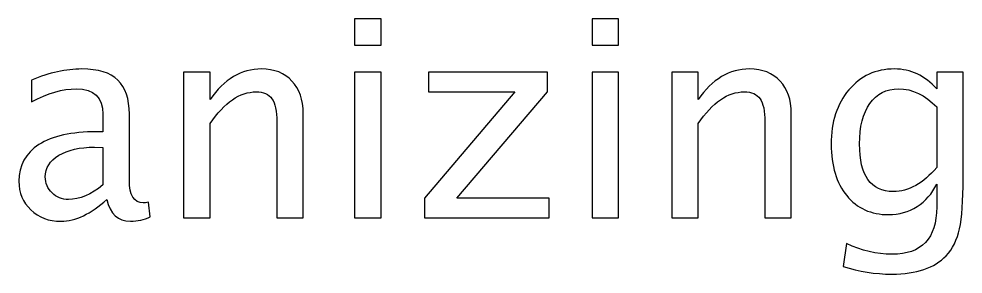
# Model space of a CAD drawing. Header units: centimetres. Extents: x -57 to 52, y -52 to 59.
# Drawn here: x -3.29 to 14.85, y 54.09 to 59 of the extents above; entities that cross this region are included whole.
import ezdxf

# ---------------------------------------------------------------- set-up
doc = ezdxf.new("R2010")
doc.units = ezdxf.units.CM
doc.header["$MEASUREMENT"] = 0
doc.layers.add('Layer 1', color=7, linetype='Continuous')

msp = doc.modelspace()

# ---------------------------------------------------------------- linework, layer by layer
at = {"layer": 'Layer 1'}
for points, knots in [([(3.16181, 58.48832), (3.16181, 58.48832), (3.16181, 58.99632), (3.16181, 58.99632), (3.16181, 58.99632), (3.16181, 58.99632), (3.66981, 58.99632), (3.66981, 58.99632), (3.66981, 58.99632), (3.66981, 58.99632), (3.66981, 58.48832), (3.66981, 58.48832), (3.66981, 58.48832), (3.66981, 58.48832), (3.16181, 58.48832), (3.16181, 58.48832)], [0, 0, 0, 0, 0.2, 0.2, 0.2, 0.2, 0.4, 0.4, 0.4, 0.4, 0.6, 0.6, 0.6, 0.6, 1, 1, 1, 1]), ([(7.72411, 58.48832), (7.72411, 58.48832), (7.72411, 58.99632), (7.72411, 58.99632), (7.72411, 58.99632), (7.72411, 58.99632), (8.23211, 58.99632), (8.23211, 58.99632), (8.23211, 58.99632), (8.23211, 58.99632), (8.23211, 58.48832), (8.23211, 58.48832), (8.23211, 58.48832), (8.23211, 58.48832), (7.72411, 58.48832), (7.72411, 58.48832)], [0, 0, 0, 0, 0.2, 0.2, 0.2, 0.2, 0.4, 0.4, 0.4, 0.4, 0.6, 0.6, 0.6, 0.6, 1, 1, 1, 1]), ([(-1.59892, 55.52763), (-1.90407, 55.24717), (-2.19776, 55.10694), (-2.47998, 55.10694), (-2.47998, 55.10694), (-2.71194, 55.10694), (-2.90508, 55.17926), (-3.05766, 55.32478), (-3.05766, 55.32478), (-3.21112, 55.4703), (-3.28785, 55.65375), (-3.28785, 55.87511), (-3.28785, 55.87511), (-3.28785, 56.18115), (-3.15908, 56.41663), (-2.90155, 56.58067), (-2.90155, 56.58067), (-2.64403, 56.74471), (-2.27449, 56.82673), (-1.79295, 56.82673), (-1.79295, 56.82673), (-1.79295, 56.82673), (-1.67389, 56.82673), (-1.67389, 56.82673), (-1.67389, 56.82673), (-1.67389, 56.82673), (-1.67389, 57.16452), (-1.67389, 57.16452), (-1.67389, 57.16452), (-1.67389, 57.48996), (-1.84322, 57.65223), (-2.18277, 57.65223), (-2.18277, 57.65223), (-2.44559, 57.65223), (-2.7331, 57.56933), (-3.04443, 57.40352), (-3.04443, 57.40352), (-3.04443, 57.40352), (-3.04443, 57.82157), (-3.04443, 57.82157), (-3.04443, 57.82157), (-2.70224, 57.96268), (-2.37944, 58.03323), (-2.07694, 58.03323), (-2.07694, 58.03323), (-1.76561, 58.03323), (-1.53542, 57.96268), (-1.38814, 57.82068), (-1.38814, 57.82068), (-1.23997, 57.67869), (-1.16589, 57.45997), (-1.16589, 57.16452), (-1.16589, 57.16452), (-1.16589, 57.16452), (-1.16589, 55.89716), (-1.16589, 55.89716), (-1.16589, 55.89716), (-1.16589, 55.607), (-1.07681, 55.46148), (-0.89778, 55.46148), (-0.89778, 55.46148), (-0.87573, 55.46148), (-0.8431, 55.46501), (-0.79988, 55.47207), (-0.79988, 55.47207), (-0.79988, 55.47207), (-0.76372, 55.18984), (-0.76372, 55.18984), (-0.76372, 55.18984), (-0.87925, 55.13428), (-1.00625, 55.10694), (-1.1456, 55.10694), (-1.1456, 55.10694), (-1.38285, 55.10694), (-1.53366, 55.24717), (-1.59892, 55.52763)], [0, 0, 0, 0, 0.05, 0.05, 0.05, 0.05, 0.1, 0.1, 0.1, 0.1, 0.15, 0.15, 0.15, 0.15, 0.2, 0.2, 0.2, 0.2, 0.25, 0.25, 0.25, 0.25, 0.3, 0.3, 0.3, 0.3, 0.35, 0.35, 0.35, 0.35, 0.4, 0.4, 0.4, 0.4, 0.45, 0.45, 0.45, 0.45, 0.5, 0.5, 0.5, 0.5, 0.55, 0.55, 0.55, 0.55, 0.6, 0.6, 0.6, 0.6, 0.65, 0.65, 0.65, 0.65, 0.7, 0.7, 0.7, 0.7, 0.75, 0.75, 0.75, 0.75, 0.8, 0.8, 0.8, 0.8, 0.85, 0.85, 0.85, 0.85, 0.9, 0.9, 0.9, 0.9, 1, 1, 1, 1]), ([(-0.12255, 55.17044), (-0.12255, 55.17044), (-0.12255, 57.97503), (-0.12255, 57.97503), (-0.12255, 57.97503), (-0.12255, 57.97503), (0.38545, 57.97503), (0.38545, 57.97503), (0.38545, 57.97503), (0.38545, 57.97503), (0.38545, 57.44498), (0.38545, 57.44498), (0.38545, 57.44498), (0.65444, 57.83744), (0.98429, 58.03323), (1.37411, 58.03323), (1.37411, 58.03323), (1.61929, 58.03323), (1.8142, 57.9565), (1.95796, 57.80216), (1.95796, 57.80216), (2.10172, 57.64871), (2.17404, 57.44145), (2.17404, 57.18216), (2.17404, 57.18216), (2.17404, 57.18216), (2.17404, 55.17044), (2.17404, 55.17044), (2.17404, 55.17044), (2.17404, 55.17044), (1.66603, 55.17044), (1.66603, 55.17044), (1.66603, 55.17044), (1.66603, 55.17044), (1.66603, 57.01635), (1.66603, 57.01635), (1.66603, 57.01635), (1.66603, 57.22449), (1.63517, 57.37266), (1.57431, 57.46085), (1.57431, 57.46085), (1.51258, 57.54993), (1.41115, 57.59402), (1.26916, 57.59402), (1.26916, 57.59402), (0.95695, 57.59402), (0.66238, 57.3903), (0.38545, 56.98284), (0.38545, 56.98284), (0.38545, 56.98284), (0.38545, 55.17044), (0.38545, 55.17044), (0.38545, 55.17044), (0.38545, 55.17044), (-0.12255, 55.17044), (-0.12255, 55.17044)], [0, 0, 0, 0, 0.06666667, 0.06666667, 0.06666667, 0.06666667, 0.13333333, 0.13333333, 0.13333333, 0.13333333, 0.2, 0.2, 0.2, 0.2, 0.26666667, 0.26666667, 0.26666667, 0.26666667, 0.33333333, 0.33333333, 0.33333333, 0.33333333, 0.4, 0.4, 0.4, 0.4, 0.46666667, 0.46666667, 0.46666667, 0.46666667, 0.53333333, 0.53333333, 0.53333333, 0.53333333, 0.6, 0.6, 0.6, 0.6, 0.66666667, 0.66666667, 0.66666667, 0.66666667, 0.73333333, 0.73333333, 0.73333333, 0.73333333, 0.8, 0.8, 0.8, 0.8, 0.86666667, 0.86666667, 0.86666667, 0.86666667, 1, 1, 1, 1]), ([(3.16181, 55.17044), (3.16181, 55.17044), (3.16181, 57.97503), (3.16181, 57.97503), (3.16181, 57.97503), (3.16181, 57.97503), (3.66981, 57.97503), (3.66981, 57.97503), (3.66981, 57.97503), (3.66981, 57.97503), (3.66981, 55.17044), (3.66981, 55.17044), (3.66981, 55.17044), (3.66981, 55.17044), (3.16181, 55.17044), (3.16181, 55.17044)], [0, 0, 0, 0, 0.2, 0.2, 0.2, 0.2, 0.4, 0.4, 0.4, 0.4, 0.6, 0.6, 0.6, 0.6, 1, 1, 1, 1]), ([(4.5006, 55.17044), (4.5006, 55.17044), (4.5006, 55.55144), (4.5006, 55.55144), (4.5006, 55.55144), (4.5006, 55.55144), (6.24068, 57.59402), (6.24068, 57.59402), (6.24068, 57.59402), (6.24068, 57.59402), (4.58086, 57.59402), (4.58086, 57.59402), (4.58086, 57.59402), (4.58086, 57.59402), (4.58086, 57.97503), (4.58086, 57.97503), (4.58086, 57.97503), (4.58086, 57.97503), (6.86598, 57.97503), (6.86598, 57.97503), (6.86598, 57.97503), (6.86598, 57.97503), (6.86598, 57.59402), (6.86598, 57.59402), (6.86598, 57.59402), (6.86598, 57.59402), (5.1259, 55.55144), (5.1259, 55.55144), (5.1259, 55.55144), (5.1259, 55.55144), (6.89773, 55.55144), (6.89773, 55.55144), (6.89773, 55.55144), (6.89773, 55.55144), (6.89773, 55.17044), (6.89773, 55.17044), (6.89773, 55.17044), (6.89773, 55.17044), (4.5006, 55.17044), (4.5006, 55.17044)], [0, 0, 0, 0, 0.09090909, 0.09090909, 0.09090909, 0.09090909, 0.18181818, 0.18181818, 0.18181818, 0.18181818, 0.27272727, 0.27272727, 0.27272727, 0.27272727, 0.36363636, 0.36363636, 0.36363636, 0.36363636, 0.45454545, 0.45454545, 0.45454545, 0.45454545, 0.54545455, 0.54545455, 0.54545455, 0.54545455, 0.63636364, 0.63636364, 0.63636364, 0.63636364, 0.72727273, 0.72727273, 0.72727273, 0.72727273, 0.81818182, 0.81818182, 0.81818182, 0.81818182, 1, 1, 1, 1]), ([(7.72411, 55.17044), (7.72411, 55.17044), (7.72411, 57.97503), (7.72411, 57.97503), (7.72411, 57.97503), (7.72411, 57.97503), (8.23211, 57.97503), (8.23211, 57.97503), (8.23211, 57.97503), (8.23211, 57.97503), (8.23211, 55.17044), (8.23211, 55.17044), (8.23211, 55.17044), (8.23211, 55.17044), (7.72411, 55.17044), (7.72411, 55.17044)], [0, 0, 0, 0, 0.2, 0.2, 0.2, 0.2, 0.4, 0.4, 0.4, 0.4, 0.6, 0.6, 0.6, 0.6, 1, 1, 1, 1]), ([(9.2534, 55.17044), (9.2534, 55.17044), (9.2534, 57.97503), (9.2534, 57.97503), (9.2534, 57.97503), (9.2534, 57.97503), (9.7614, 57.97503), (9.7614, 57.97503), (9.7614, 57.97503), (9.7614, 57.97503), (9.7614, 57.44498), (9.7614, 57.44498), (9.7614, 57.44498), (10.03039, 57.83744), (10.36024, 58.03323), (10.75006, 58.03323), (10.75006, 58.03323), (10.99524, 58.03323), (11.19015, 57.9565), (11.33391, 57.80216), (11.33391, 57.80216), (11.47767, 57.64871), (11.54999, 57.44145), (11.54999, 57.18216), (11.54999, 57.18216), (11.54999, 57.18216), (11.54999, 55.17044), (11.54999, 55.17044), (11.54999, 55.17044), (11.54999, 55.17044), (11.04198, 55.17044), (11.04198, 55.17044), (11.04198, 55.17044), (11.04198, 55.17044), (11.04198, 57.01635), (11.04198, 57.01635), (11.04198, 57.01635), (11.04198, 57.22449), (11.01112, 57.37266), (10.95026, 57.46085), (10.95026, 57.46085), (10.88853, 57.54993), (10.7871, 57.59402), (10.64511, 57.59402), (10.64511, 57.59402), (10.3329, 57.59402), (10.03833, 57.3903), (9.7614, 56.98284), (9.7614, 56.98284), (9.7614, 56.98284), (9.7614, 55.17044), (9.7614, 55.17044), (9.7614, 55.17044), (9.7614, 55.17044), (9.2534, 55.17044), (9.2534, 55.17044)], [0, 0, 0, 0, 0.06666667, 0.06666667, 0.06666667, 0.06666667, 0.13333333, 0.13333333, 0.13333333, 0.13333333, 0.2, 0.2, 0.2, 0.2, 0.26666667, 0.26666667, 0.26666667, 0.26666667, 0.33333333, 0.33333333, 0.33333333, 0.33333333, 0.4, 0.4, 0.4, 0.4, 0.46666667, 0.46666667, 0.46666667, 0.46666667, 0.53333333, 0.53333333, 0.53333333, 0.53333333, 0.6, 0.6, 0.6, 0.6, 0.66666667, 0.66666667, 0.66666667, 0.66666667, 0.73333333, 0.73333333, 0.73333333, 0.73333333, 0.8, 0.8, 0.8, 0.8, 0.86666667, 0.86666667, 0.86666667, 0.86666667, 1, 1, 1, 1]), ([(12.54834, 54.23911), (12.54834, 54.23911), (12.60832, 54.67831), (12.60832, 54.67831), (12.60832, 54.67831), (12.90289, 54.54073), (13.19481, 54.47194), (13.48321, 54.47194), (13.48321, 54.47194), (14.05559, 54.47194), (14.34222, 54.77533), (14.34222, 55.38122), (14.34222, 55.38122), (14.34222, 55.38122), (14.34222, 55.8222), (14.34222, 55.8222), (14.34222, 55.8222), (14.25403, 55.63611), (14.12879, 55.49235), (13.96563, 55.38916), (13.96563, 55.38916), (13.80247, 55.28597), (13.62079, 55.23394), (13.42059, 55.23394), (13.42059, 55.23394), (13.08104, 55.23394), (12.81205, 55.35565), (12.61361, 55.59907), (12.61361, 55.59907), (12.41517, 55.84248), (12.31551, 56.17233), (12.31551, 56.58861), (12.31551, 56.58861), (12.31551, 57.01459), (12.4284, 57.36207), (12.65418, 57.63107), (12.65418, 57.63107), (12.88084, 57.89918), (13.17276, 58.03323), (13.53171, 58.03323), (13.53171, 58.03323), (13.84568, 58.03323), (14.11644, 57.90623), (14.34222, 57.65135), (14.34222, 57.65135), (14.34222, 57.65135), (14.34222, 57.97503), (14.34222, 57.97503), (14.34222, 57.97503), (14.34222, 57.97503), (14.85022, 57.97503), (14.85022, 57.97503), (14.85022, 57.97503), (14.85022, 57.97503), (14.85022, 55.93597), (14.85022, 55.93597), (14.85022, 55.93597), (14.85022, 55.49764), (14.82729, 55.17309), (14.78143, 54.9623), (14.78143, 54.9623), (14.73645, 54.75152), (14.65002, 54.57865), (14.52478, 54.4446), (14.52478, 54.4446), (14.30253, 54.20912), (13.95505, 54.09094), (13.48321, 54.09094), (13.48321, 54.09094), (13.15953, 54.09094), (12.8482, 54.14033), (12.54834, 54.23911)], [0, 0, 0, 0, 0.05263158, 0.05263158, 0.05263158, 0.05263158, 0.10526316, 0.10526316, 0.10526316, 0.10526316, 0.15789474, 0.15789474, 0.15789474, 0.15789474, 0.21052632, 0.21052632, 0.21052632, 0.21052632, 0.26315789, 0.26315789, 0.26315789, 0.26315789, 0.31578947, 0.31578947, 0.31578947, 0.31578947, 0.36842105, 0.36842105, 0.36842105, 0.36842105, 0.42105263, 0.42105263, 0.42105263, 0.42105263, 0.47368421, 0.47368421, 0.47368421, 0.47368421, 0.52631579, 0.52631579, 0.52631579, 0.52631579, 0.57894737, 0.57894737, 0.57894737, 0.57894737, 0.63157895, 0.63157895, 0.63157895, 0.63157895, 0.68421053, 0.68421053, 0.68421053, 0.68421053, 0.73684211, 0.73684211, 0.73684211, 0.73684211, 0.78947368, 0.78947368, 0.78947368, 0.78947368, 0.84210526, 0.84210526, 0.84210526, 0.84210526, 0.89473684, 0.89473684, 0.89473684, 0.89473684, 1, 1, 1, 1]), ([(14.34222, 56.14058), (14.34222, 56.14058), (14.34222, 57.30386), (14.34222, 57.30386), (14.34222, 57.30386), (14.11821, 57.53582), (13.87391, 57.65223), (13.61021, 57.65223), (13.61021, 57.65223), (13.37561, 57.65223), (13.19216, 57.55875), (13.05987, 57.37089), (13.05987, 57.37089), (12.9267, 57.18392), (12.86055, 56.92375), (12.86055, 56.59214), (12.86055, 56.59214), (12.86055, 55.98271), (13.07663, 55.67844), (13.50966, 55.67844), (13.50966, 55.67844), (13.80423, 55.67844), (14.08205, 55.83278), (14.34222, 56.14058)], [0, 0, 0, 0, 0.14285714, 0.14285714, 0.14285714, 0.14285714, 0.28571429, 0.28571429, 0.28571429, 0.28571429, 0.42857143, 0.42857143, 0.42857143, 0.42857143, 0.57142857, 0.57142857, 0.57142857, 0.57142857, 0.71428571, 0.71428571, 0.71428571, 0.71428571, 1, 1, 1, 1]), ([(-1.67389, 55.80456), (-1.67389, 55.80456), (-1.67389, 56.52511), (-1.67389, 56.52511), (-1.67389, 56.52511), (-1.67389, 56.52511), (-1.83705, 56.5304), (-1.83705, 56.5304), (-1.83705, 56.5304), (-2.11927, 56.5304), (-2.34681, 56.47836), (-2.52055, 56.37429), (-2.52055, 56.37429), (-2.69342, 56.26934), (-2.77985, 56.13088), (-2.77985, 55.95802), (-2.77985, 55.95802), (-2.77985, 55.83719), (-2.73663, 55.73488), (-2.65108, 55.6511), (-2.65108, 55.6511), (-2.56465, 55.56732), (-2.4597, 55.52498), (-2.33535, 55.52498), (-2.33535, 55.52498), (-2.12368, 55.52498), (-1.90319, 55.61847), (-1.67389, 55.80456)], [0, 0, 0, 0, 0.125, 0.125, 0.125, 0.125, 0.25, 0.25, 0.25, 0.25, 0.375, 0.375, 0.375, 0.375, 0.5, 0.5, 0.5, 0.5, 0.625, 0.625, 0.625, 0.625, 0.75, 0.75, 0.75, 0.75, 1, 1, 1, 1])]:
    msp.add_open_spline(points, degree=3, knots=knots, dxfattribs=at)

doc.saveas('drawing.dxf')
